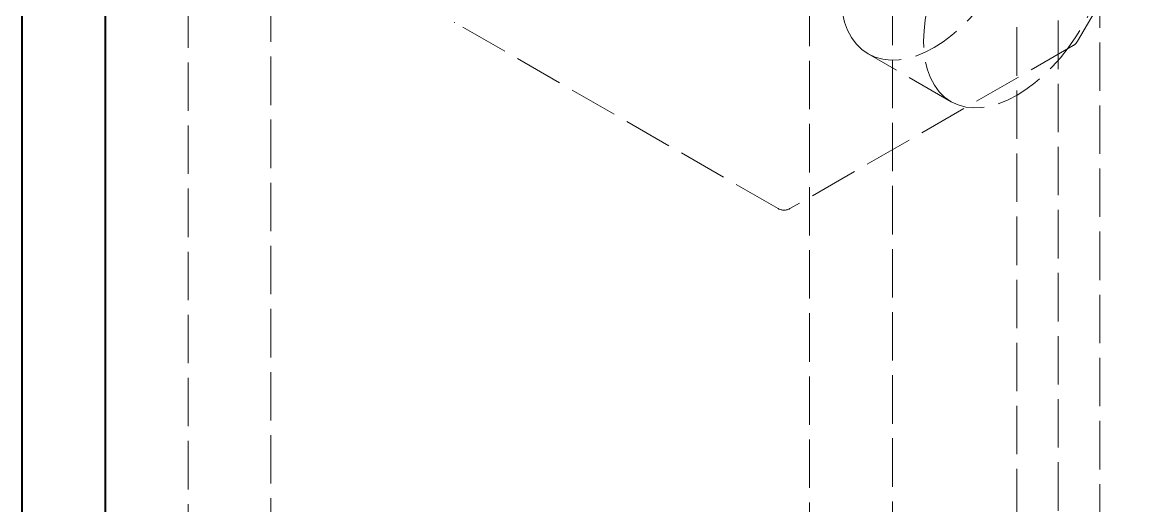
# Model space of a CAD drawing. Header units: millimetres. Extents: x 0 to 2378, y 0 to 1682.
# Drawn here: x 2102.78 to 2110.37, y 1452.59 to 1455.89 of the extents above; entities that cross this region are included whole.
import ezdxf

# ---------------------------------------------------------------- set-up
doc = ezdxf.new("R2010")
doc.units = ezdxf.units.MM
doc.header["$LTSCALE"] = 2
doc.linetypes.add('DASHED', pattern=[0.2067, 0.1654, -0.0413])
doc.layers.add('가려진 것(ISO)', color=2, linetype='DASHED', lineweight=18, true_color=0xffff00)
doc.layers.add('가시적인 것(ISO)', color=3, linetype='Continuous', lineweight=40, true_color=0x00ff00)

msp = doc.modelspace()

# ---------------------------------------------------------------- linework, layer by layer
at = {"layer": '가려진 것(ISO)'}
for p, q in [((2109.8483, 1539.4777), (2109.8483, 1413.9012)), ((2110.1312, 1414.0666), (2110.1312, 1538.6608)), ((2103.9086, 1410.4833), (2103.9086, 1535.0775)), ((2108.7169, 1416.5325), (2108.7169, 1529.354)), ((2104.4743, 1514.6767), (2104.4743, 1447.3108)), ((2109.5655, 1413.7384), (2109.5655, 1459.0692)), ((2108.1513, 1457.7817), (2108.1513, 1416.2068)), ((2109.979, 1455.7612), (2110.3701, 1456.4387)), ((2107.9368, 1454.6187), (2105.7306, 1455.8892)), ((2109.9497, 1455.7319), (2108.0166, 1454.6187)), ((2109.1163, 1455.349), (2108.5507, 1455.6748))]:
    msp.add_line(p, q, dxfattribs=at)
for centre, start, end in [((2109.9097, 1455.8012), 299.93599, 329.99996), ((2107.9767, 1454.688), 240.06401, 299.93599)]:
    msp.add_arc(centre, 0.08, start, end, dxfattribs=at)
for centre in [(2108.9998, 1456.4547), (2109.5655, 1456.129)]:
    msp.add_ellipse(centre, major_axis=(-0.4491, -0.7799), ratio=0.578093, dxfattribs=at)
msp.add_open_spline([(2105.7267, 1455.8914), (2105.7269, 1455.8913), (2105.7272, 1455.8911), (2105.7277, 1455.8908), (2105.728, 1455.8907), (2105.7285, 1455.8904), (2105.7288, 1455.8902), (2105.7293, 1455.8899), (2105.7295, 1455.8898), (2105.7301, 1455.8895), (2105.7303, 1455.8893), (2105.7306, 1455.8892)], degree=3, knots=[6.279332423, 6.279332423, 6.279332423, 6.279332423, 6.280103, 6.280103, 6.280873577, 6.280873577, 6.281644154, 6.281644154, 6.28241473, 6.28241473, 6.283185307, 6.283185307, 6.283185307, 6.283185307], dxfattribs=at)
at = {"layer": '가시적인 것(ISO)'}
for p, q in [((2103.3429, 1515.3307), (2103.3429, 1446.6568)), ((2102.7772, 1409.8293), (2102.7772, 1457.5899))]:
    msp.add_line(p, q, dxfattribs=at)

doc.saveas('drawing.dxf')
